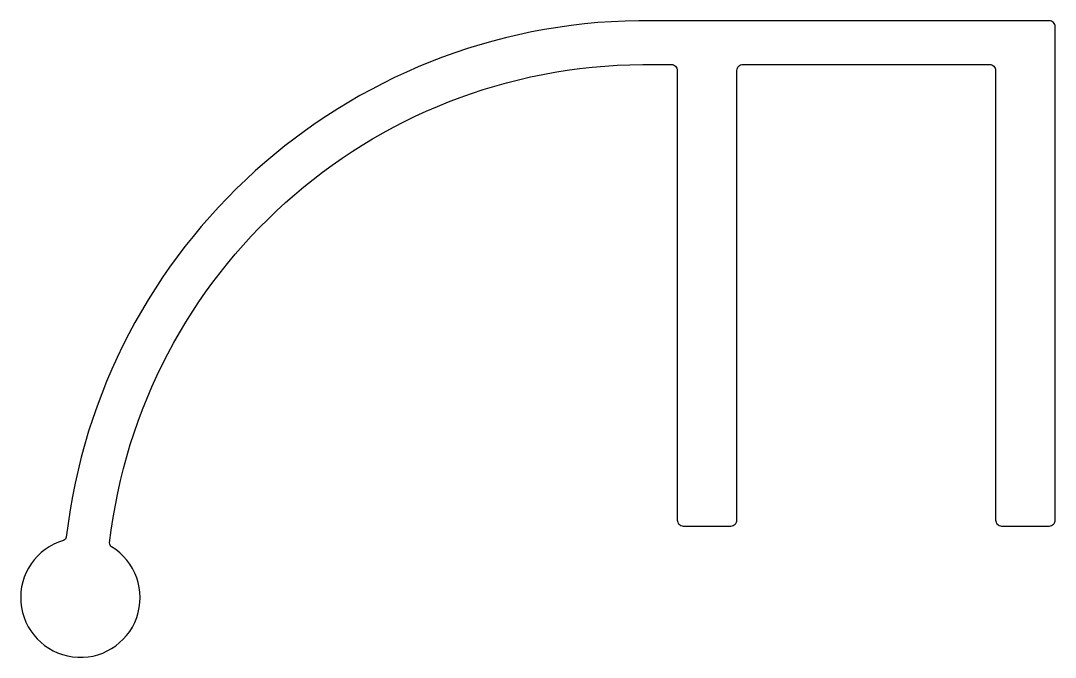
# Model space of a CAD drawing. Extents: x 24 to 50, y 253.3 to 269.3.
import ezdxf

# ---------------------------------------------------------------- set-up
doc = ezdxf.new("R2010")
doc.units = 0
doc.header["$LTSCALE"] = 15
doc.layers.get('0').update_dxf_attribs({"linetype": 'CONTINUOUS'})

msp = doc.modelspace()

# ---------------------------------------------------------------- linework, layer by layer
at = {"linetype": 'CONTINUOUS'}
msp.add_lwpolyline([(41.963, 256.703), (41.963, 268.003, -0.414214), (42.113, 268.153), (48.313, 268.153, -0.414214), (48.463, 268.003), (48.463, 256.703, 0.414214), (48.613, 256.553), (49.813, 256.553, 0.414214), (49.963, 256.703), (49.963, 269.103, 0.414214), (49.813, 269.253), (39.499, 269.253, 0.376984), (25.109, 256.276, -0.300455), (25.038, 256.191, 4.710162), (26.247, 256.032, -0.291833), (26.199, 256.129, -0.379184), (39.596, 268.153), (40.313, 268.153, -0.414214), (40.463, 268.003), (40.463, 256.703, 0.414214), (40.613, 256.553), (41.813, 256.553, 0.414214)], format="xyb", close=True, dxfattribs=at)

doc.saveas('drawing.dxf')
